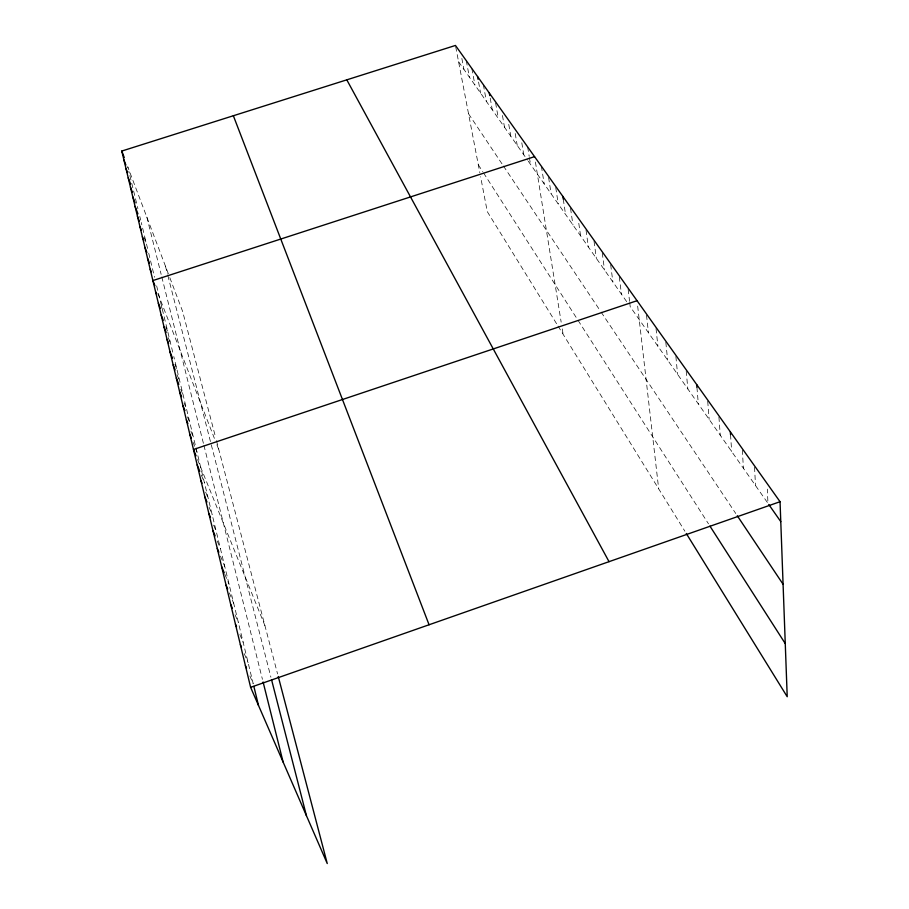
<?xml version="1.0" encoding="UTF-8"?>
<svg xmlns="http://www.w3.org/2000/svg" width="909" height="909" viewBox="0 0 909 909"><rect width="100%" height="100%" fill="white"/><g stroke="black" fill="none" stroke-linecap="round" stroke-linejoin="round"><path stroke-width="0.68" stroke-dasharray="4.54 3.41" d="M458.568 61.687L527.527 160.132M528.277 161.188L628.619 304.424M468.555 113.83L501.961 163.79M503.45 166.017L600.338 310.946M601.122 312.105L735.767 513.505M478.304 164.756L482.804 171.778M483.554 172.949L577.385 319.32M578.09 320.411L708.497 523.845M556.581 323.718L487.292 211.661L480.6 176.71M558.035 326.07L684.875 531.208M249.861 675.966L253.213 683.704L180.675 384.871M244.237 653.651L248.1 662.684M239.851 634.539L243.157 642.277M235.067 614.734L238.34 622.472M229.341 592.929L233.67 603.235M224.83 574.249L229.136 584.544M220.455 556.103L224.728 566.364M217.251 541.014L220.433 548.695M213.626 525.118L216.262 531.504M209.059 507.131L212.206 514.778M205.65 492.133L208.252 498.484M197.571 459.59L264.917 625.597M201.309 475.021L204.4 482.622M192.924 442.035L196.992 452.114M190.901 431.161L193.435 437.422M184.072 402.914L185.572 406.653M187.447 416.856L189.458 421.856M180.789 389.313L183.254 395.517M174.926 364.304L176.88 369.224M177.085 374.803L180.027 382.212L173.801 356.533M165.802 326.808L167.847 332.035M168.21 337.58L170.79 344.147M161.154 306.038L162.166 308.628M157.916 293.448L214.388 438.354M216.899 444.785L218.899 449.921M144.247 237.738L146.179 242.771L141.281 222.557M168.358 273.814L127.726 166.733L129.26 173.04M169.824 277.654L182.595 311.31L215.763 437.945M216.456 440.615L277.575 673.921M165.449 266.144L167.495 274.12M167.835 275.45L270.905 677.194M146.826 217.046L161.154 274.37M161.802 276.938L203.571 443.978M203.911 445.33L262.44 679.353M129.873 175.573L137.907 208.661M139.793 216.433L140.679 220.103M146.497 244.067L148.087 250.589M148.712 253.202L154.553 277.245M156.655 285.915L173.46 355.158M455.716 46.802L479.827 172.721M461.852 58.426L463.908 69.323M466.283 60.676L469.362 77.106M471.862 68.516L474.93 85.048M478.577 82.06L480.611 93.15M483.372 84.696L486.395 101.422M490.224 98.206L492.314 109.853M495.587 102.842L498.348 118.477M502.461 115.477L504.506 127.271M508.767 124.397L510.801 136.248M515.21 133.498L517.232 145.429M521.8 142.804L523.8 154.803M527.663 146.951L529.197 156.337M529.413 157.677L530.515 164.381M535.424 162.041L561.16 322.127M562.251 328.888L563.114 334.285M541.4 166.256L544.184 183.902M548.604 177.46L551.138 193.833M555.751 187.515L558.251 203.991M563.273 199.185L565.534 214.365M570.545 208.331L572.965 224.989M578.794 223.296L580.578 235.851M586.032 230.136L588.373 246.975M594.043 241.317L596.349 258.361M602.258 252.884L604.508 270.007M610.678 264.724L612.871 281.949M619.302 276.859L621.438 294.175M628.142 289.301L629.573 301.345M629.732 302.686L630.21 306.708L767.957 503.313L767.321 489.144M637.663 306.094L658.684 488.849M646.504 315.139L648.447 332.717M656.037 328.558L657.911 346.238M665.831 342.341L667.626 360.1M675.887 356.487L677.591 374.326M686.204 371.02L687.829 388.938M696.93 387.325L698.339 403.948M707.725 401.289L709.145 419.367M718.928 417.061L720.246 435.218M730.552 434.695L731.665 451.523M742.335 449.989L743.414 468.294M754.55 467.181L755.504 485.542"/><path stroke-width="1.36" d="M250.623 687.329L780.047 501.711L455.454 45.45L121.783 151.053L250.623 687.329L327.251 863.55L278.256 676.512M637.05 300.709L193.481 449.489L196.037 455.807M534.56 156.643L152.894 280.563L154.905 285.71M768.753 504.461L780.774 521.618M737.29 515.767L783.081 584.26M709.94 526.106L785.262 643.595M686.284 533.481L787.217 696.726L780.047 501.711M346.795 79.833L609.041 561.671M245.407 665.649L246.521 668.229M240.362 644.617L241.464 647.197M235.454 624.222L236.556 626.801M230.704 604.428L232.34 608.291M226.08 585.203L227.716 589.066M221.603 566.546L224.296 572.965M217.24 548.4L218.842 552.252M213.001 530.765L215.126 535.89M208.888 513.619L210.468 517.448M204.877 496.928L206.968 502.029M200.98 480.691L202.014 483.236M197.173 464.885L199.753 471.226M189.879 434.491L191.401 438.263M186.368 419.867L187.879 423.628M179.596 391.711L181.584 396.699M182.936 405.619L184.947 410.618M176.346 378.155L178.812 384.359M170.063 352.01L172.494 358.157M173.165 364.929L175.119 369.861M167.029 339.398L168.597 343.352M161.177 315.048L163.234 320.275M164.075 327.081L166.142 332.33M155.598 291.8L156.609 294.391M158.359 303.288L160.393 308.492M150.178 269.234L151.167 271.802M144.917 247.35L146.883 252.441M147.519 258.179L149.496 263.28M233.352 115.738L429.071 624.767M137.452 216.297L139.372 221.296M139.884 226.421L141.338 230.193M142.372 236.772L143.838 240.567M132.737 196.674L135.111 202.866M135.066 206.377L137.941 213.842M126.033 168.744L127.533 172.699M128.226 177.857L130.555 183.982M130.453 187.163L132.339 192.094M121.783 151.053L124.26 157.587M123.885 159.814L125.885 165.063M271.575 679.796L306.435 815.691M263.099 682L283.131 762.106M253.861 686.42L258.474 705.384M477.555 76.526L478.066 79.299M489.303 93.025L489.769 95.615M562.864 196.424L563.273 199.185M696.703 384.564L696.93 387.325M730.37 431.889L730.552 434.695"/></g></svg>
